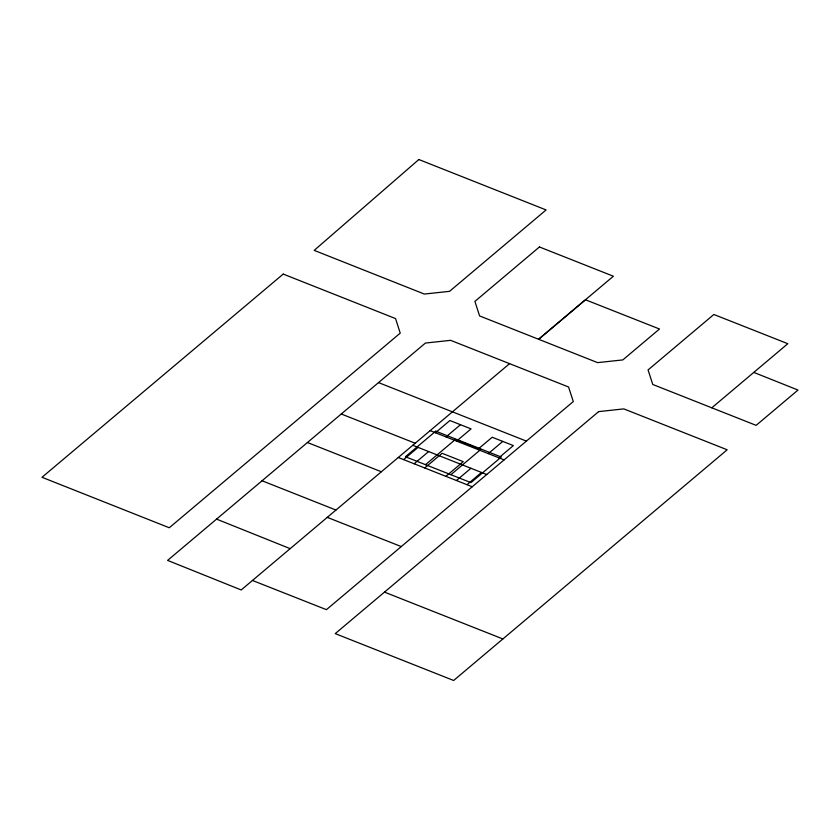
<?xml version="1.0" encoding="UTF-8"?>
<svg xmlns="http://www.w3.org/2000/svg" width="840" height="840" viewBox="0 0 840 840"><rect width="100%" height="100%" fill="white"/><g stroke="black" fill="none" stroke-linecap="round" stroke-linejoin="round"><path stroke-width="1.26" d="M509.565 363.657L241.196 589.953L167.601 560.396L425.418 343.056L450.639 340.337L568.575 386.999L573.29 401.562L326.435 609.662L252.43 580.45M403.578 459.596L418.058 447.384M435.425 432.737L449.894 420.525L471.051 428.883L456.572 441.084M414.151 463.774L428.631 451.563M445.998 436.905L460.467 424.704M425.502 464.678L455.417 439.446L480.784 449.484L450.891 474.705M424.725 467.954L442.092 453.296L463.25 461.654L445.882 476.312M477.719 449.442L492.198 437.231L513.345 445.589L498.876 457.8M456.456 480.491L470.925 468.279M488.292 453.621L502.772 441.409M467.03 484.659L481.499 472.458M711.816 407.799L787.825 343.707L713.853 314.486L648.06 369.947L652.775 384.468L756.137 425.355L798 390.054L753.795 372.404M378.514 382.599L526.375 441.105M430.154 430.647L504.126 459.879M341.26 413.994L415.202 443.247M412.766 445.294L486.759 474.527M398.276 457.495L472.248 486.769M307.44 442.512L381.36 471.755M262.07 480.764L335.958 510.038M327.264 517.356L401.279 546.577M384.479 592.116L502.877 638.957M216.573 519.12L290.147 548.646M418.856 159.527L314.202 250.373L424.326 294.053L449.558 291.333L546.105 209.937L418.856 159.527M283.217 274.071L42 477.288L169.281 527.762L400.229 333.123L395.556 318.581L283.217 274.071M539.438 246.971L474.894 301.403L479.598 315.924L597.607 362.628L622.839 359.909L659.495 329.007L585.438 299.764L538.608 339.276L613.379 276.224L539.438 246.971M435.771 431.172L405.447 456.75L470.946 482.632L501.27 457.044L435.771 431.172M598.658 411.611L335.233 633.623L453.653 680.474L727.178 449.778L623.816 408.891L598.658 411.611"/></g></svg>
